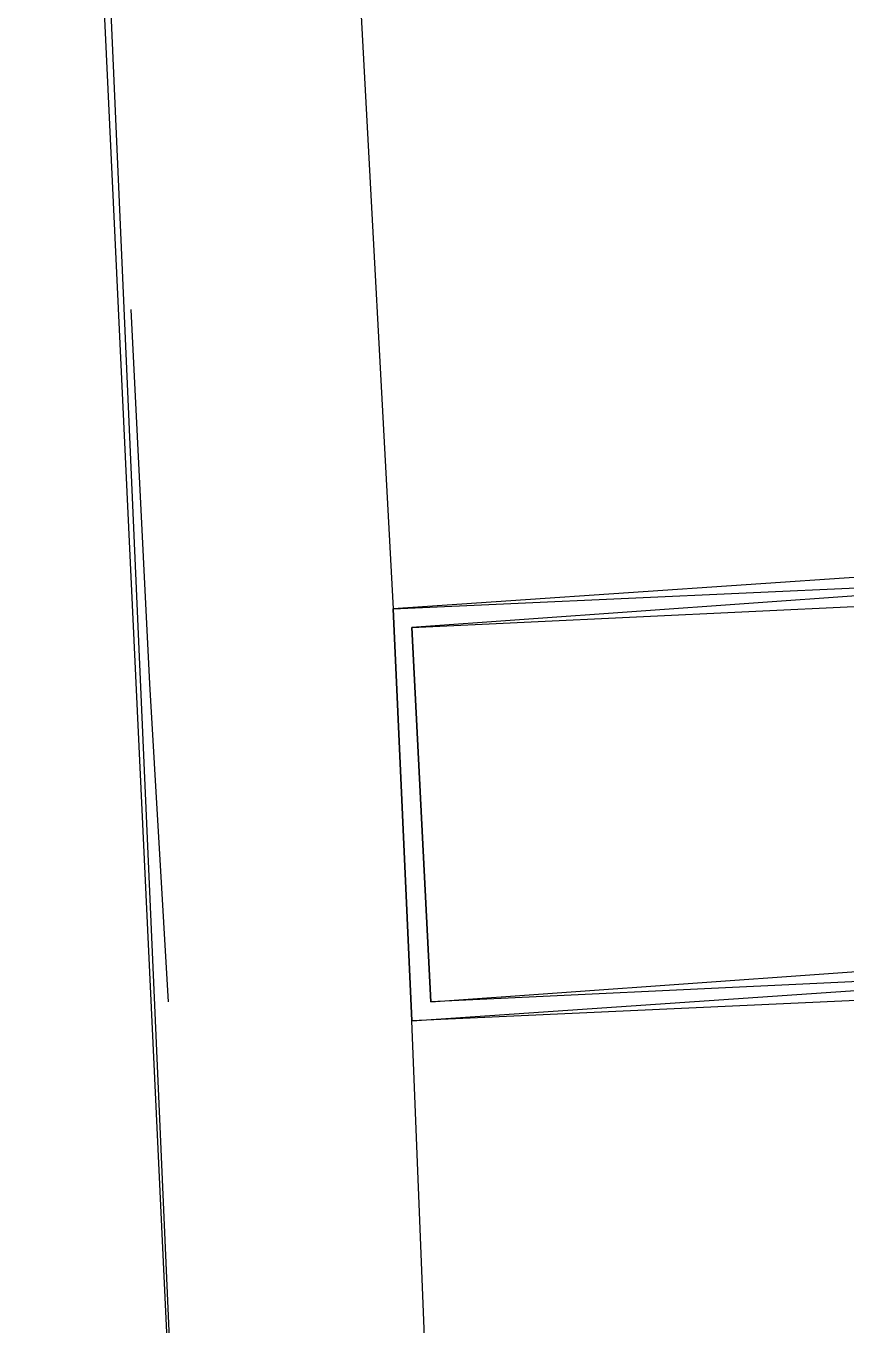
# Model space of a CAD drawing. Header units: feet. Extents: x -84 to 198, y -22 to 181.
# Drawn here: x 137.178 to 137.763, y 114.428 to 115.353 of the extents above; entities that cross this region are included whole.
import ezdxf

# ---------------------------------------------------------------- set-up
doc = ezdxf.new("R2010")
doc.units = ezdxf.units.FT
doc.layers.add('A-LINEA', color=7, linetype='CONTINUOUS')

msp = doc.modelspace()

# ---------------------------------------------------------------- linework, layer by layer
at = {"layer": 'A-LINEA'}
for p, q in [((137.24, 118.6444), (137.44, 114.9378)), ((137.24, 118.6444), (137.44, 114.9378)), ((137.6, 110.9378), (137.4533, 114.6444)), ((137.6, 110.9378), (137.4533, 114.6444))]:
    msp.add_line(p, q, dxfattribs=at)
for points in [[(137.5067, 106.2578), (137.4533, 109.6311), (137.3467, 112.9911), (137.1867, 116.3644), (136.9733, 119.7244), (136.72, 123.0844), (136.4, 126.4444), (136.04, 129.7911), (135.6267, 133.1378), (135.16, 136.4711), (134.64, 139.8044), (134.0667, 143.1244)], [(137.5067, 106.2578), (137.4533, 109.5911), (137.3467, 112.9244), (137.2, 116.2444), (136.9867, 119.5778), (136.7333, 122.8978), (136.4267, 126.2178), (136.0667, 129.5244), (135.6667, 132.8311), (135.2, 136.1378), (134.6933, 139.4311), (134.1333, 142.7111)], [(137.28, 114.6578), (137.2667, 114.8844), (137.2533, 115.1511)], [(137.28, 114.6578), (137.2667, 114.8844), (137.2533, 115.1511)], [(137.44, 114.9378), (137.4533, 114.6444), (138.04, 114.6844), (138.0267, 114.9778), (137.44, 114.9378)], [(137.44, 114.9378), (137.4533, 114.6444), (138.04, 114.6844), (138.0267, 114.9778), (137.44, 114.9378)], [(137.4533, 114.6444), (137.44, 114.9378), (138.0267, 114.9644), (138.04, 114.6711), (137.4533, 114.6444)], [(137.4533, 114.6444), (137.44, 114.9378), (138.0267, 114.9644), (138.04, 114.6711), (137.4533, 114.6444)], [(137.4533, 114.9244), (137.4667, 114.6578), (138.0267, 114.6978), (138.0133, 114.9644), (137.4533, 114.9244)], [(137.4533, 114.9244), (137.4667, 114.6578), (138.0267, 114.6978), (138.0133, 114.9644), (137.4533, 114.9244)], [(137.4667, 114.6578), (137.4533, 114.9244), (138.0133, 114.9511), (138.0267, 114.6844), (137.4667, 114.6578)], [(137.4667, 114.6578), (137.4533, 114.9244), (138.0133, 114.9511), (138.0267, 114.6844), (137.4667, 114.6578)]]:
    msp.add_lwpolyline(points, dxfattribs=at)

doc.saveas('drawing.dxf')
